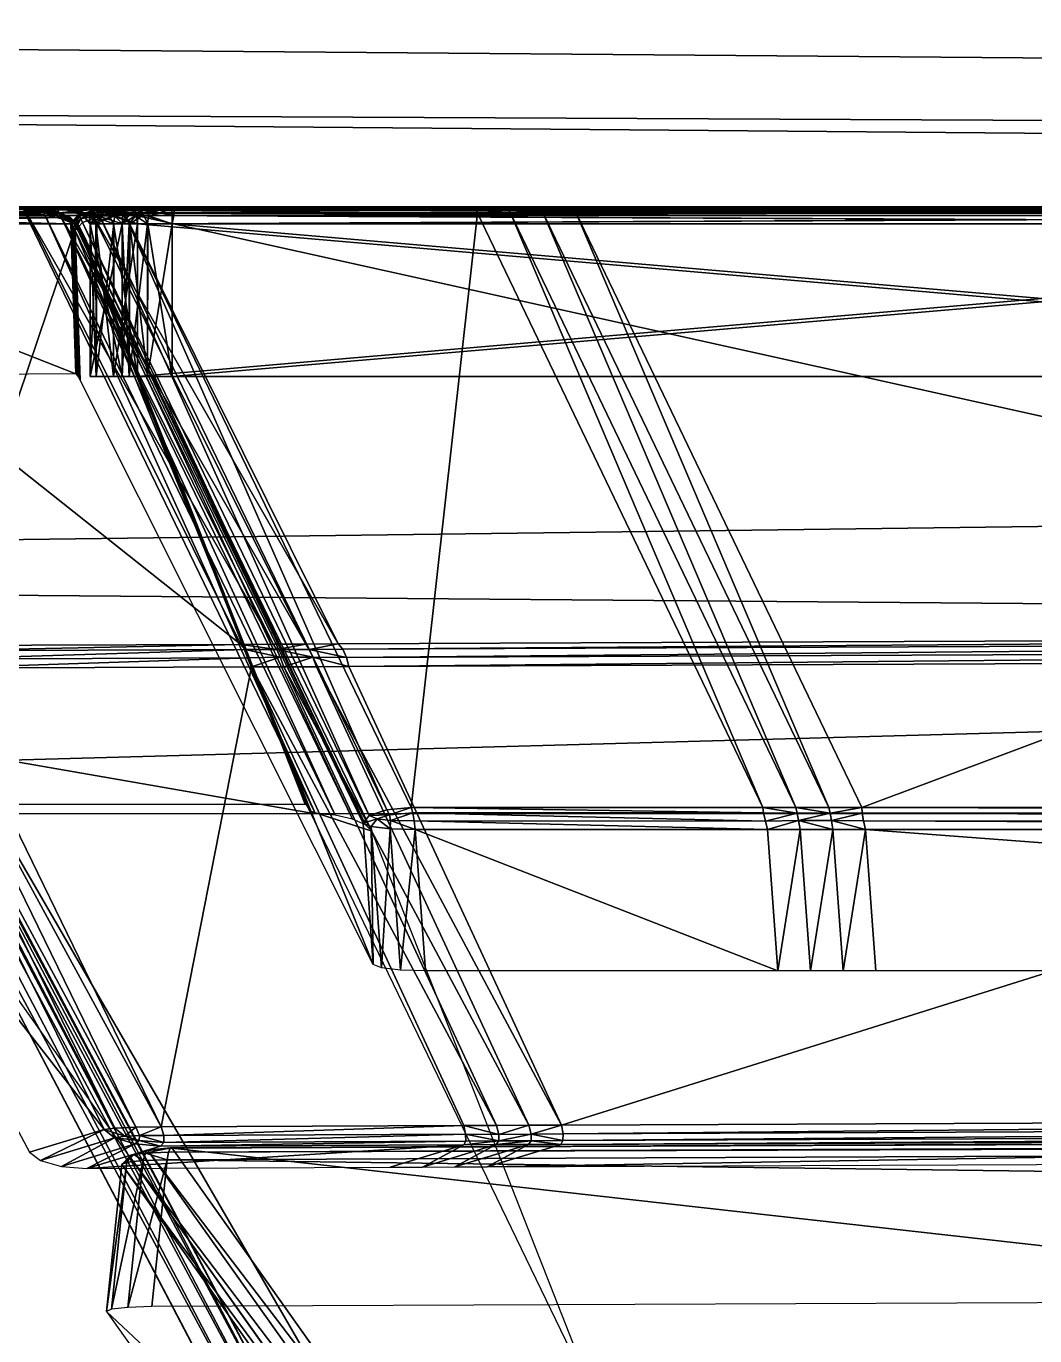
# Model space of a CAD drawing. Extents: x -683 to 86, y -225 to -3.
# Drawn here: x -293.05 to -280.97, y -26.24 to -10.56 of the extents above; entities that cross this region are included whole.
import ezdxf

# ---------------------------------------------------------------- set-up
doc = ezdxf.new("R2010")
doc.units = 0
doc.header["$MEASUREMENT"] = 0
doc.layers.get('0').update_dxf_attribs({"linetype": 'CONTINUOUS'})

msp = doc.modelspace()

# ---------------------------------------------------------------- linework, layer by layer
at = {"color": 253, "true_color": 0x8f95b4}
for points in [[(-55.388, -12.787, 1.296), (-316.626, -19.987, 6.479), (-327.253, -10.555, 6.693)], [(-55.388, -12.787, 1.296), (-327.253, -10.555, 6.693), (-326.92, -11.459, 4.474)], [(-55.388, -12.787, 1.296), (-326.92, -11.459, 4.474), (-55.58, -13.686, -0.913)], [(-55.58, -13.686, -0.913), (-326.92, -11.459, 4.474), (-325.08, -17.108, -7.264)], [(-55.388, -12.787, 1.296), (-65.294, -19.987, 1.412), (-316.626, -19.987, 6.479)], [(-288.943, -20.005, 6.132), (-292.378, -12.905, 22.615), (-292.167, -12.831, 22.599)], [(-55.58, -13.686, -0.913), (-325.08, -17.108, -7.264), (-56.735, -19.311, -12.591)]]:
    msp.add_3dface(points, dxfattribs=at)
for points in [[(-289.954, -28.111, 128.619), (-499.681, -12.787, 98.542), (-499.765, -12.863, 98.607)], [(-289.832, -28.083, 128.532), (-499.565, -12.759, 98.455), (-499.681, -12.787, 98.542)], [(-289.832, -28.083, 128.532), (-499.681, -12.787, 98.542), (-289.954, -28.111, 128.619)], [(-499.565, -12.759, 98.455), (-289.832, -28.083, 128.532), (-287.687, -28.083, 126.964)], [(-499.565, -12.759, 98.455), (-287.687, -28.083, 126.964), (-497.42, -12.759, 96.887)], [(-298.164, -12.79, 89.599), (-290.15, -28.077, 128.695), (-289.91, -28.101, 128.705)], [(-298.164, -12.79, 89.599), (-289.91, -28.101, 128.705), (-297.93, -12.815, 89.61)], [(-293.112, -12.72, 22.991), (-297.961, -12.735, 89.226), (-292.881, -12.735, 22.994)], [(-292.881, -12.735, 22.994), (-297.961, -12.735, 89.226), (-297.753, -12.779, 89.225)], [(-297.93, -12.815, 89.61), (-289.91, -28.101, 128.705), (-289.692, -28.135, 128.669)], [(-297.93, -12.815, 89.61), (-289.692, -28.135, 128.669), (-297.719, -12.868, 89.618)], [(-292.881, -12.735, 22.994), (-297.753, -12.779, 89.225), (-292.673, -12.779, 22.997)], [(-292.673, -12.779, 22.997), (-297.753, -12.779, 89.225), (-297.599, -12.844, 89.224)], [(-292.673, -12.779, 22.997), (-297.599, -12.844, 89.224), (-292.519, -12.844, 22.999)], [(-292.519, -12.844, 22.999), (-297.599, -12.844, 89.224), (-297.523, -12.921, 89.222)], [(-292.519, -12.844, 22.999), (-297.523, -12.921, 89.222), (-292.444, -12.921, 23)], [(-292.516, -12.923, 23.017), (-297.026, -12.923, 81.689), (-296.938, -12.823, 81.679)], [(-296.996, -12.79, 89.546), (-293.047, -12.79, 89.367), (-293.054, -12.755, 89.253)], [(-292.432, -12.823, 23), (-296.938, -12.823, 81.679), (-296.725, -12.75, 81.669)], [(-292.516, -12.923, 23.017), (-296.938, -12.823, 81.679), (-292.432, -12.823, 23)], [(-296.854, -12.72, 87.118), (-292.906, -12.72, 86.944), (-292.896, -12.72, 86.815)], [(-296.854, -12.72, 87.118), (-292.896, -12.72, 86.815), (-296.844, -12.72, 86.99)], [(-296.844, -12.72, 86.99), (-292.896, -12.72, 86.815), (-292.885, -12.72, 86.687)], [(-296.844, -12.72, 86.99), (-292.885, -12.72, 86.687), (-296.834, -12.72, 86.861)], [(-296.834, -12.72, 86.861), (-292.885, -12.72, 86.687), (-292.875, -12.72, 86.558)], [(-296.834, -12.72, 86.861), (-292.875, -12.72, 86.558), (-296.824, -12.72, 86.733)], [(-292.432, -12.823, 23), (-296.725, -12.75, 81.669), (-292.222, -12.75, 22.983)], [(-296.465, -12.72, 82.047), (-292.494, -12.72, 81.879), (-292.484, -12.72, 81.751)], [(-296.465, -12.72, 82.047), (-292.484, -12.72, 81.751), (-296.455, -12.72, 81.919)], [(-296.455, -12.72, 81.919), (-292.484, -12.72, 81.751), (-292.473, -12.72, 81.622)], [(-296.455, -12.72, 81.919), (-292.473, -12.72, 81.622), (-296.445, -12.72, 81.79)], [(-296.445, -12.72, 81.79), (-292.473, -12.72, 81.622), (-292.463, -12.72, 81.494)], [(-296.445, -12.72, 81.79), (-292.463, -12.72, 81.494), (-296.435, -12.72, 81.662)], [(-292.222, -12.75, 22.983), (-296.435, -12.72, 81.662), (-291.933, -12.72, 22.968)], [(-293.112, -12.72, 22.991), (-292.881, -12.735, 22.994), (-292.864, -12.751, 22.897)], [(-293.112, -12.72, 22.991), (-292.864, -12.751, 22.897), (-293.101, -12.726, 22.905)], [(-293.101, -12.726, 22.905), (-292.864, -12.751, 22.897), (-292.852, -12.766, 22.802)], [(-293.101, -12.726, 22.905), (-292.852, -12.766, 22.802), (-293.088, -12.742, 22.804)], [(-293.075, -12.767, 22.705), (-293.088, -12.742, 22.804), (-292.852, -12.766, 22.802)], [(-293.075, -12.767, 22.705), (-292.852, -12.766, 22.802), (-292.838, -12.791, 22.708)], [(-293.063, -12.796, 22.623), (-293.075, -12.767, 22.705), (-292.838, -12.791, 22.708)], [(-293.073, -12.72, 88.996), (-293.064, -12.73, 89.115), (-292.678, -12.73, 89.102)], [(-293.073, -12.72, 88.996), (-292.678, -12.73, 89.102), (-292.679, -12.72, 88.978)], [(-292.679, -12.72, 88.978), (-292.906, -12.72, 86.944), (-293.073, -12.72, 88.996)], [(-293.064, -12.73, 89.115), (-293.054, -12.755, 89.253), (-292.67, -12.754, 89.23)], [(-293.064, -12.73, 89.115), (-292.67, -12.754, 89.23), (-292.678, -12.73, 89.102)], [(-293.063, -12.796, 22.623), (-292.838, -12.791, 22.708), (-292.829, -12.815, 22.614)], [(-289.584, -19.987, 5.933), (-293.063, -12.796, 22.623), (-292.829, -12.815, 22.614)], [(-293.047, -12.79, 89.367), (-292.67, -12.754, 89.23), (-293.054, -12.755, 89.253)], [(-293.047, -12.79, 89.367), (-292.658, -12.79, 89.35), (-292.67, -12.754, 89.23)], [(-293.047, -12.79, 89.367), (-290.481, -17.957, 102.587), (-290.092, -17.955, 102.566)], [(-293.047, -12.79, 89.367), (-290.092, -17.955, 102.566), (-292.658, -12.79, 89.35)], [(-292.906, -12.72, 86.944), (-292.512, -12.72, 86.926), (-292.505, -12.734, 86.799)], [(-292.906, -12.72, 86.944), (-292.505, -12.734, 86.799), (-292.896, -12.72, 86.815)], [(-292.679, -12.72, 88.978), (-292.512, -12.72, 86.926), (-292.906, -12.72, 86.944)], [(-292.885, -12.72, 86.687), (-292.896, -12.72, 86.815), (-292.505, -12.734, 86.799)], [(-292.875, -12.72, 86.558), (-292.885, -12.72, 86.687), (-292.534, -12.747, 86.673)], [(-292.885, -12.72, 86.687), (-292.505, -12.734, 86.799), (-292.534, -12.747, 86.673)], [(-292.881, -12.735, 22.994), (-292.673, -12.779, 22.997), (-292.663, -12.788, 22.899)], [(-292.881, -12.735, 22.994), (-292.663, -12.788, 22.899), (-292.864, -12.751, 22.897)], [(-292.875, -12.72, 86.558), (-292.534, -12.747, 86.673), (-292.585, -12.75, 86.551)], [(-292.585, -12.75, 86.551), (-292.494, -12.72, 81.879), (-292.875, -12.72, 86.558)], [(-292.864, -12.751, 22.897), (-292.663, -12.788, 22.899), (-292.651, -12.803, 22.802)], [(-292.864, -12.751, 22.897), (-292.651, -12.803, 22.802), (-292.852, -12.766, 22.802)], [(-292.838, -12.791, 22.708), (-292.852, -12.766, 22.802), (-292.651, -12.803, 22.802)], [(-292.829, -12.815, 22.614), (-292.838, -12.791, 22.708), (-292.635, -12.829, 22.706)], [(-292.838, -12.791, 22.708), (-292.651, -12.803, 22.802), (-292.635, -12.829, 22.706)], [(-292.829, -12.815, 22.614), (-292.635, -12.829, 22.706), (-292.618, -12.861, 22.611)], [(-289.584, -19.987, 5.933), (-292.829, -12.815, 22.614), (-289.352, -20.003, 5.93)], [(-289.352, -20.003, 5.93), (-292.829, -12.815, 22.614), (-292.618, -12.861, 22.611)], [(-292.285, -12.72, 88.96), (-292.679, -12.72, 88.978), (-292.678, -12.73, 89.102)], [(-292.285, -12.72, 88.96), (-292.512, -12.72, 86.926), (-292.679, -12.72, 88.978)], [(-292.285, -12.72, 88.96), (-292.678, -12.73, 89.102), (-292.285, -12.73, 89.085)], [(-292.279, -12.754, 89.212), (-292.285, -12.73, 89.085), (-292.678, -12.73, 89.102)], [(-292.279, -12.754, 89.212), (-292.678, -12.73, 89.102), (-292.67, -12.754, 89.23)], [(-292.519, -12.844, 22.999), (-292.663, -12.788, 22.899), (-292.673, -12.779, 22.997)], [(-292.658, -12.79, 89.35), (-292.279, -12.754, 89.212), (-292.67, -12.754, 89.23)], [(-292.519, -12.844, 22.999), (-292.531, -12.852, 22.904), (-292.663, -12.788, 22.899)], [(-292.531, -12.852, 22.904), (-292.651, -12.803, 22.802), (-292.663, -12.788, 22.899)], [(-292.658, -12.79, 89.35), (-292.268, -12.79, 89.332), (-292.279, -12.754, 89.212)], [(-292.658, -12.79, 89.35), (-290.092, -17.955, 102.566), (-289.703, -17.953, 102.544)], [(-292.658, -12.79, 89.35), (-289.703, -17.953, 102.544), (-292.268, -12.79, 89.332)], [(-292.531, -12.852, 22.904), (-292.519, -12.868, 22.809), (-292.651, -12.803, 22.802)], [(-292.503, -12.895, 22.713), (-292.635, -12.829, 22.706), (-292.651, -12.803, 22.802)], [(-292.503, -12.895, 22.713), (-292.651, -12.803, 22.802), (-292.519, -12.868, 22.809)], [(-292.464, -12.929, 22.616), (-292.618, -12.861, 22.611), (-292.635, -12.829, 22.706)], [(-292.464, -12.929, 22.616), (-292.635, -12.829, 22.706), (-292.503, -12.895, 22.713)], [(-292.585, -12.75, 86.551), (-292.205, -12.75, 81.872), (-292.494, -12.72, 81.879)], [(-292.372, -12.823, 86.543), (-292.585, -12.75, 86.551), (-292.534, -12.747, 86.673)], [(-292.372, -12.823, 86.543), (-292.205, -12.75, 81.872), (-292.585, -12.75, 86.551)], [(-292.294, -12.816, 86.65), (-292.534, -12.747, 86.673), (-292.505, -12.734, 86.799)], [(-292.372, -12.823, 86.543), (-292.534, -12.747, 86.673), (-292.294, -12.816, 86.65)], [(-292.444, -12.921, 23), (-292.531, -12.852, 22.904), (-292.519, -12.844, 22.999)], [(-292.444, -12.921, 23), (-292.435, -12.928, 22.918), (-292.531, -12.852, 22.904)], [(-292.435, -12.928, 22.918), (-292.519, -12.868, 22.809), (-292.531, -12.852, 22.904)], [(-292.516, -12.923, 23.017), (-292.432, -12.823, 23), (-292.414, -12.832, 22.872)], [(-292.516, -12.923, 23.017), (-292.414, -12.832, 22.872), (-292.504, -12.934, 22.897)], [(-292.512, -12.72, 86.926), (-292.118, -12.72, 86.909), (-292.114, -12.747, 86.795)], [(-292.512, -12.72, 86.926), (-292.114, -12.747, 86.795), (-292.505, -12.734, 86.799)], [(-292.285, -12.72, 88.96), (-292.118, -12.72, 86.909), (-292.512, -12.72, 86.926)], [(-292.294, -12.816, 86.65), (-292.505, -12.734, 86.799), (-292.114, -12.747, 86.795)], [(-292.485, -12.963, 22.76), (-292.504, -12.934, 22.897), (-292.414, -12.832, 22.872)], [(-292.494, -12.72, 81.879), (-292.205, -12.75, 81.872), (-292.132, -12.747, 81.738)], [(-292.494, -12.72, 81.879), (-292.132, -12.747, 81.738), (-292.484, -12.72, 81.751)], [(-292.485, -12.963, 22.76), (-292.414, -12.832, 22.872), (-292.395, -12.859, 22.742)], [(-292.473, -12.72, 81.622), (-292.484, -12.72, 81.751), (-292.132, -12.747, 81.738)], [(-292.463, -12.72, 81.494), (-292.473, -12.72, 81.622), (-292.081, -12.734, 81.605)], [(-292.473, -12.72, 81.622), (-292.132, -12.747, 81.738), (-292.081, -12.734, 81.605)], [(-292.463, -12.72, 81.494), (-292.081, -12.734, 81.605), (-292.069, -12.72, 81.477)], [(-292.069, -12.72, 81.477), (-287.697, -12.72, 22.882), (-292.463, -12.72, 81.494)], [(-292.432, -12.823, 23), (-292.222, -12.75, 22.983), (-292.218, -12.764, 22.856)], [(-292.432, -12.823, 23), (-292.218, -12.764, 22.856), (-292.414, -12.832, 22.872)], [(-292.218, -12.764, 22.856), (-292.395, -12.859, 22.742), (-292.414, -12.832, 22.872)], [(-292.218, -12.764, 22.856), (-292.199, -12.791, 22.726), (-292.395, -12.859, 22.742)], [(-292.167, -12.831, 22.599), (-292.395, -12.859, 22.742), (-292.199, -12.791, 22.726)], [(-292.167, -12.831, 22.599), (-292.378, -12.905, 22.615), (-292.395, -12.859, 22.742)], [(-292.372, -12.823, 86.543), (-291.992, -12.823, 81.862), (-292.205, -12.75, 81.872)], [(-292.284, -12.923, 86.534), (-292.372, -12.823, 86.543), (-292.294, -12.816, 86.65)], [(-292.284, -12.923, 86.534), (-291.992, -12.823, 81.862), (-292.372, -12.823, 86.543)], [(-292.114, -12.747, 86.795), (-292.07, -12.816, 86.715), (-292.294, -12.816, 86.65)], [(-292.001, -12.923, 86.683), (-292.205, -12.923, 86.624), (-292.294, -12.816, 86.65)], [(-292.001, -12.923, 86.683), (-292.294, -12.816, 86.65), (-292.07, -12.816, 86.715)], [(-292.284, -12.923, 86.534), (-292.294, -12.816, 86.65), (-292.205, -12.923, 86.624)], [(-291.891, -12.72, 88.942), (-292.285, -12.72, 88.96), (-292.285, -12.73, 89.085)], [(-291.891, -12.72, 88.942), (-292.285, -12.73, 89.085), (-291.887, -12.729, 89.061)], [(-291.891, -12.72, 88.942), (-292.118, -12.72, 86.909), (-292.285, -12.72, 88.96)], [(-291.882, -12.756, 89.198), (-291.887, -12.729, 89.061), (-292.285, -12.73, 89.085)], [(-291.882, -12.756, 89.198), (-292.285, -12.73, 89.085), (-292.279, -12.754, 89.212)], [(-292.284, -12.923, 86.534), (-292.137, -12.826, 86.618), (-292.204, -12.822, 86.53)], [(-292.204, -12.822, 86.53), (-291.903, -12.923, 81.852), (-292.284, -12.923, 86.534)], [(-292.284, -12.923, 86.534), (-291.903, -12.923, 81.852), (-291.992, -12.823, 81.862)], [(-292.284, -12.923, 86.534), (-292.215, -12.923, 86.627), (-292.137, -12.826, 86.618)], [(-291.879, -12.79, 89.314), (-291.882, -12.756, 89.198), (-292.279, -12.754, 89.212)], [(-291.879, -12.79, 89.314), (-292.279, -12.754, 89.212), (-292.268, -12.79, 89.332)], [(-292.268, -12.79, 89.332), (-289.703, -17.953, 102.544), (-289.314, -17.952, 102.522)], [(-292.268, -12.79, 89.332), (-289.314, -17.952, 102.522), (-291.879, -12.79, 89.314)], [(-291.933, -12.72, 22.968), (-292.218, -12.764, 22.856), (-292.222, -12.75, 22.983)], [(-291.933, -12.72, 22.968), (-291.917, -12.731, 22.848), (-292.218, -12.764, 22.856)], [(-291.917, -12.731, 22.848), (-292.199, -12.791, 22.726), (-292.218, -12.764, 22.856)], [(-292.215, -12.923, 86.627), (-292.007, -12.923, 86.687), (-291.99, -12.826, 86.661)], [(-292.215, -12.923, 86.627), (-291.99, -12.826, 86.661), (-292.137, -12.826, 86.618)], [(-292.205, -12.75, 81.872), (-291.895, -12.816, 81.741), (-292.132, -12.747, 81.738)], [(-292.205, -12.75, 81.872), (-291.992, -12.823, 81.862), (-291.895, -12.816, 81.741)], [(-291.987, -12.747, 86.519), (-292.204, -12.822, 86.53), (-292.137, -12.826, 86.618)], [(-291.987, -12.747, 86.519), (-291.823, -12.822, 81.85), (-292.204, -12.822, 86.53)], [(-292.204, -12.822, 86.53), (-291.823, -12.822, 81.85), (-291.903, -12.923, 81.852)], [(-291.917, -12.731, 22.848), (-291.897, -12.759, 22.714), (-292.199, -12.791, 22.726)], [(-291.879, -12.796, 22.599), (-292.199, -12.791, 22.726), (-291.897, -12.759, 22.714)], [(-291.879, -12.796, 22.599), (-292.167, -12.831, 22.599), (-292.199, -12.791, 22.726)], [(-288.731, -19.936, 6.102), (-292.167, -12.831, 22.599), (-291.879, -12.796, 22.599)], [(-288.943, -20.005, 6.132), (-292.167, -12.831, 22.599), (-288.731, -19.936, 6.102)], [(-291.987, -12.747, 86.519), (-292.137, -12.826, 86.618), (-291.984, -12.773, 86.611)], [(-291.99, -12.826, 86.661), (-291.984, -12.773, 86.611), (-292.137, -12.826, 86.618)], [(-291.679, -12.747, 81.575), (-292.081, -12.734, 81.605), (-292.132, -12.747, 81.738)], [(-291.679, -12.747, 81.575), (-292.132, -12.747, 81.738), (-291.895, -12.816, 81.741)], [(-291.725, -12.72, 86.892), (-292.114, -12.747, 86.795), (-292.118, -12.72, 86.909)], [(-291.891, -12.72, 88.942), (-291.725, -12.72, 86.892), (-292.118, -12.72, 86.909)], [(-291.725, -12.72, 86.892), (-291.736, -12.75, 86.798), (-292.114, -12.747, 86.795)], [(-291.736, -12.75, 86.798), (-292.07, -12.816, 86.715), (-292.114, -12.747, 86.795)], [(-291.675, -12.72, 81.461), (-292.069, -12.72, 81.477), (-292.081, -12.734, 81.605)], [(-291.675, -12.72, 81.461), (-292.081, -12.734, 81.605), (-291.679, -12.747, 81.575)], [(-291.736, -12.75, 86.798), (-291.733, -12.823, 86.728), (-292.07, -12.816, 86.715)], [(-291.717, -12.923, 86.699), (-292.001, -12.923, 86.683), (-292.07, -12.816, 86.715)], [(-291.717, -12.923, 86.699), (-292.07, -12.816, 86.715), (-291.733, -12.823, 86.728)], [(-291.675, -12.72, 81.461), (-287.304, -12.72, 22.874), (-292.069, -12.72, 81.477)], [(-292.069, -12.72, 81.477), (-287.304, -12.72, 22.874), (-287.697, -12.72, 22.882)], [(-291.717, -12.923, 86.699), (-291.99, -12.826, 86.661), (-292.007, -12.923, 86.687)], [(-291.903, -12.923, 81.852), (-291.895, -12.816, 81.741), (-291.992, -12.823, 81.862)], [(-291.712, -12.822, 86.673), (-291.984, -12.773, 86.611), (-291.99, -12.826, 86.661)], [(-291.717, -12.923, 86.699), (-291.712, -12.822, 86.673), (-291.99, -12.826, 86.661)], [(-291.693, -12.72, 86.506), (-291.987, -12.747, 86.519), (-291.984, -12.773, 86.611)], [(-291.693, -12.72, 86.506), (-291.607, -12.747, 81.841), (-291.987, -12.747, 86.519)], [(-291.987, -12.747, 86.519), (-291.607, -12.747, 81.841), (-291.823, -12.822, 81.85)], [(-291.693, -12.72, 86.506), (-291.984, -12.773, 86.611), (-291.703, -12.747, 86.602)], [(-291.712, -12.822, 86.673), (-291.703, -12.747, 86.602), (-291.984, -12.773, 86.611)], [(-287.681, -12.73, 22.764), (-291.917, -12.731, 22.848), (-291.933, -12.72, 22.968)], [(-287.681, -12.73, 22.764), (-291.933, -12.72, 22.968), (-287.697, -12.72, 22.882)], [(-287.663, -12.759, 22.628), (-291.917, -12.731, 22.848), (-287.681, -12.73, 22.764)], [(-287.663, -12.759, 22.628), (-291.897, -12.759, 22.714), (-291.917, -12.731, 22.848)], [(-291.903, -12.923, 81.852), (-291.81, -12.923, 81.755), (-291.895, -12.816, 81.741)], [(-291.903, -12.923, 81.852), (-291.823, -12.822, 81.85), (-291.741, -12.826, 81.755)], [(-291.903, -12.923, 81.852), (-291.741, -12.826, 81.755), (-291.819, -12.923, 81.753)], [(-287.646, -12.796, 22.514), (-291.879, -12.796, 22.599), (-291.897, -12.759, 22.714)], [(-287.646, -12.796, 22.514), (-291.897, -12.759, 22.714), (-287.663, -12.759, 22.628)], [(-291.895, -12.816, 81.741), (-291.645, -12.816, 81.651), (-291.679, -12.747, 81.575)], [(-291.81, -12.923, 81.755), (-291.645, -12.816, 81.651), (-291.895, -12.816, 81.741)], [(-291.887, -12.729, 89.061), (-270.744, -12.73, 88.107), (-270.749, -12.72, 87.987)], [(-291.882, -12.756, 89.198), (-270.744, -12.73, 88.107), (-291.887, -12.729, 89.061)], [(-291.882, -12.756, 89.198), (-270.74, -12.755, 88.244), (-270.744, -12.73, 88.107)], [(-291.879, -12.79, 89.314), (-270.74, -12.755, 88.244), (-291.882, -12.756, 89.198)], [(-291.879, -12.79, 89.314), (-270.738, -12.79, 88.359), (-270.74, -12.755, 88.244)], [(-288.731, -19.936, 6.102), (-291.879, -12.796, 22.599), (-288.438, -19.911, 6.087)], [(-291.823, -12.822, 81.85), (-291.607, -12.747, 81.841), (-291.589, -12.773, 81.749)], [(-291.823, -12.822, 81.85), (-291.589, -12.773, 81.749), (-291.741, -12.826, 81.755)], [(-291.599, -12.923, 81.674), (-291.819, -12.923, 81.753), (-291.741, -12.826, 81.755)], [(-291.81, -12.923, 81.755), (-291.593, -12.923, 81.677), (-291.645, -12.816, 81.651)], [(-291.587, -12.826, 81.699), (-291.741, -12.826, 81.755), (-291.589, -12.773, 81.749)], [(-291.599, -12.923, 81.674), (-291.741, -12.826, 81.755), (-291.587, -12.826, 81.699)], [(-291.725, -12.72, 86.892), (-270.547, -12.75, 85.861), (-291.736, -12.75, 86.798)], [(-291.736, -12.75, 86.798), (-270.547, -12.75, 85.861), (-270.537, -12.823, 85.791)], [(-291.736, -12.75, 86.798), (-270.537, -12.823, 85.791), (-291.733, -12.823, 86.728)], [(-291.733, -12.823, 86.728), (-270.537, -12.823, 85.791), (-270.514, -12.923, 85.761)], [(-291.733, -12.823, 86.728), (-270.514, -12.923, 85.761), (-291.717, -12.923, 86.699)], [(-291.725, -12.72, 86.892), (-270.542, -12.72, 85.955), (-270.547, -12.75, 85.861)], [(-291.717, -12.923, 86.699), (-270.514, -12.923, 85.761), (-270.514, -12.822, 85.735)], [(-291.717, -12.923, 86.699), (-270.514, -12.822, 85.735), (-291.712, -12.822, 86.673)], [(-291.712, -12.822, 86.673), (-270.514, -12.822, 85.735), (-270.51, -12.747, 85.665)], [(-291.712, -12.822, 86.673), (-270.51, -12.747, 85.665), (-291.703, -12.747, 86.602)], [(-291.703, -12.747, 86.602), (-270.51, -12.747, 85.665), (-270.503, -12.72, 85.569)], [(-291.703, -12.747, 86.602), (-270.503, -12.72, 85.569), (-291.693, -12.72, 86.506)], [(-291.693, -12.72, 86.506), (-291.313, -12.72, 81.83), (-291.607, -12.747, 81.841)], [(-291.282, -12.72, 81.444), (-291.675, -12.72, 81.461), (-291.679, -12.747, 81.575)], [(-291.282, -12.72, 81.444), (-291.679, -12.747, 81.575), (-291.276, -12.75, 81.538)], [(-291.284, -12.823, 81.608), (-291.276, -12.75, 81.538), (-291.679, -12.747, 81.575)], [(-291.284, -12.823, 81.608), (-291.679, -12.747, 81.575), (-291.645, -12.816, 81.651)], [(-291.282, -12.72, 81.444), (-286.911, -12.72, 22.866), (-291.675, -12.72, 81.461)], [(-291.675, -12.72, 81.461), (-286.911, -12.72, 22.866), (-287.304, -12.72, 22.874)], [(-291.304, -12.923, 81.637), (-291.284, -12.823, 81.608), (-291.645, -12.816, 81.651)], [(-291.304, -12.923, 81.637), (-291.645, -12.816, 81.651), (-291.593, -12.923, 81.677)], [(-291.313, -12.72, 81.83), (-291.589, -12.773, 81.749), (-291.607, -12.747, 81.841)], [(-291.304, -12.923, 81.637), (-291.599, -12.923, 81.674), (-291.587, -12.826, 81.699)], [(-291.313, -12.72, 81.83), (-291.307, -12.747, 81.734), (-291.589, -12.773, 81.749)], [(-291.307, -12.747, 81.734), (-291.587, -12.826, 81.699), (-291.589, -12.773, 81.749)], [(-291.307, -12.747, 81.734), (-291.304, -12.822, 81.663), (-291.587, -12.826, 81.699)], [(-291.304, -12.923, 81.637), (-291.587, -12.826, 81.699), (-291.304, -12.822, 81.663)], [(-291.313, -12.72, 81.83), (-270.032, -12.72, 80.931), (-270.019, -12.747, 80.835)], [(-291.313, -12.72, 81.83), (-270.019, -12.747, 80.835), (-291.307, -12.747, 81.734)], [(-291.307, -12.747, 81.734), (-270.019, -12.747, 80.835), (-270.009, -12.822, 80.764)], [(-291.307, -12.747, 81.734), (-270.009, -12.822, 80.764), (-291.304, -12.822, 81.663)], [(-291.304, -12.822, 81.663), (-270.009, -12.822, 80.764), (-270.004, -12.923, 80.738)], [(-291.304, -12.822, 81.663), (-270.004, -12.923, 80.738), (-291.304, -12.923, 81.637)], [(-291.304, -12.923, 81.637), (-270.004, -12.923, 80.738), (-269.987, -12.823, 80.709)], [(-291.304, -12.923, 81.637), (-269.987, -12.823, 80.709), (-291.284, -12.823, 81.608)], [(-291.284, -12.823, 81.608), (-269.987, -12.823, 80.709), (-269.983, -12.75, 80.639)], [(-291.284, -12.823, 81.608), (-269.983, -12.75, 80.639), (-291.276, -12.75, 81.538)], [(-291.276, -12.75, 81.538), (-269.992, -12.72, 80.545), (-291.282, -12.72, 81.444)], [(-291.282, -12.72, 81.444), (-286.517, -12.72, 22.859), (-286.911, -12.72, 22.866)], [(-291.276, -12.75, 81.538), (-269.983, -12.75, 80.639), (-269.992, -12.72, 80.545)], [(-287.697, -12.72, 22.882), (-287.304, -12.72, 22.874), (-287.289, -12.731, 22.751)], [(-287.697, -12.72, 22.882), (-287.289, -12.731, 22.751), (-287.681, -12.73, 22.764)], [(-287.663, -12.759, 22.628), (-287.681, -12.73, 22.764), (-287.289, -12.731, 22.751)], [(-287.663, -12.759, 22.628), (-287.289, -12.731, 22.751), (-287.272, -12.757, 22.624)], [(-287.646, -12.796, 22.514), (-287.663, -12.759, 22.628), (-287.272, -12.757, 22.624)], [(-287.646, -12.796, 22.514), (-287.272, -12.757, 22.624), (-287.252, -12.796, 22.506)], [(-287.252, -12.796, 22.506), (-284.227, -19.911, 6.002), (-287.646, -12.796, 22.514)], [(-287.304, -12.72, 22.874), (-286.911, -12.72, 22.866), (-286.895, -12.731, 22.743)], [(-287.304, -12.72, 22.874), (-286.895, -12.731, 22.743), (-287.289, -12.731, 22.751)], [(-287.289, -12.731, 22.751), (-286.895, -12.731, 22.743), (-286.878, -12.757, 22.616)], [(-287.289, -12.731, 22.751), (-286.878, -12.757, 22.616), (-287.272, -12.757, 22.624)], [(-286.858, -12.796, 22.498), (-287.252, -12.796, 22.506), (-287.272, -12.757, 22.624)], [(-286.858, -12.796, 22.498), (-287.272, -12.757, 22.624), (-286.878, -12.757, 22.616)], [(-286.858, -12.796, 22.498), (-283.832, -19.911, 5.994), (-287.252, -12.796, 22.506)], [(-287.252, -12.796, 22.506), (-283.832, -19.911, 5.994), (-284.227, -19.911, 6.002)], [(-286.517, -12.72, 22.859), (-286.895, -12.731, 22.743), (-286.911, -12.72, 22.866)], [(-286.517, -12.72, 22.859), (-286.501, -12.731, 22.739), (-286.895, -12.731, 22.743)], [(-286.501, -12.731, 22.739), (-286.878, -12.757, 22.616), (-286.895, -12.731, 22.743)], [(-286.501, -12.731, 22.739), (-286.481, -12.758, 22.603), (-286.878, -12.757, 22.616)], [(-286.463, -12.796, 22.49), (-286.858, -12.796, 22.498), (-286.878, -12.757, 22.616)], [(-286.463, -12.796, 22.49), (-286.878, -12.757, 22.616), (-286.481, -12.758, 22.603)], [(-286.463, -12.796, 22.49), (-283.438, -19.911, 5.986), (-286.858, -12.796, 22.498)], [(-286.858, -12.796, 22.498), (-283.438, -19.911, 5.986), (-283.832, -19.911, 5.994)], [(-264.066, -12.73, 22.288), (-286.501, -12.731, 22.739), (-286.517, -12.72, 22.859)], [(-264.066, -12.73, 22.288), (-286.517, -12.72, 22.859), (-264.083, -12.72, 22.406)], [(-264.046, -12.759, 22.152), (-286.501, -12.731, 22.739), (-264.066, -12.73, 22.288)], [(-264.046, -12.759, 22.152), (-286.481, -12.758, 22.603), (-286.501, -12.731, 22.739)], [(-264.029, -12.796, 22.038), (-286.463, -12.796, 22.49), (-286.481, -12.758, 22.603)], [(-264.029, -12.796, 22.038), (-286.481, -12.758, 22.603), (-264.046, -12.759, 22.152)], [(-286.463, -12.796, 22.49), (-283.043, -19.911, 5.978), (-283.438, -19.911, 5.986)], [(-290.045, -28.186, 128.682), (-499.765, -12.863, 98.607), (-499.793, -12.966, 98.63)], [(-290.045, -28.186, 128.682), (-499.793, -12.966, 98.63), (-290.08, -28.289, 128.705)], [(-289.954, -28.111, 128.619), (-499.765, -12.863, 98.607), (-290.045, -28.186, 128.682)], [(-297.719, -12.868, 89.618), (-289.692, -28.135, 128.669), (-289.528, -28.175, 128.591)], [(-297.719, -12.868, 89.618), (-289.528, -28.175, 128.591), (-297.564, -12.94, 89.619)], [(-297.564, -12.94, 89.619), (-289.528, -28.175, 128.591), (-289.444, -28.214, 128.483)], [(-297.564, -12.94, 89.619), (-289.444, -28.214, 128.483), (-297.488, -13.021, 89.615)], [(-292.444, -12.921, 23), (-297.523, -12.921, 89.222), (-294.791, -19.869, 89.925)], [(-297.026, -12.923, 81.689), (-292.516, -12.923, 23.017), (-292.458, -14.716, 23.323)], [(-297.026, -12.923, 81.689), (-292.458, -14.716, 23.323), (-297.026, -14.749, 81.689)], [(-292.444, -12.921, 23), (-294.791, -19.869, 89.925), (-289.711, -19.869, 23.703)], [(-289.352, -20.003, 5.93), (-292.618, -12.861, 22.611), (-289.142, -20.048, 5.931)], [(-289.142, -20.048, 5.931), (-292.618, -12.861, 22.611), (-292.464, -12.929, 22.616)], [(-292.435, -12.928, 22.918), (-292.422, -12.946, 22.819), (-292.519, -12.868, 22.809)], [(-292.405, -12.974, 22.716), (-292.503, -12.895, 22.713), (-292.519, -12.868, 22.809)], [(-292.405, -12.974, 22.716), (-292.519, -12.868, 22.809), (-292.422, -12.946, 22.819)], [(-292.504, -12.934, 22.897), (-292.458, -14.716, 23.323), (-292.516, -12.923, 23.017)], [(-292.485, -12.963, 22.76), (-292.445, -14.727, 23.202), (-292.504, -12.934, 22.897)], [(-292.504, -12.934, 22.897), (-292.445, -14.727, 23.202), (-292.458, -14.716, 23.323)], [(-292.388, -13.007, 22.626), (-292.464, -12.929, 22.616), (-292.503, -12.895, 22.713)], [(-292.388, -13.007, 22.626), (-292.503, -12.895, 22.713), (-292.405, -12.974, 22.716)], [(-292.464, -13.001, 22.643), (-292.485, -12.963, 22.76), (-292.395, -12.859, 22.742)], [(-292.464, -13.001, 22.643), (-292.425, -14.755, 23.065), (-292.485, -12.963, 22.76)], [(-292.485, -12.963, 22.76), (-292.425, -14.755, 23.065), (-292.445, -14.727, 23.202)], [(-292.464, -13.001, 22.643), (-292.395, -12.859, 22.742), (-292.378, -12.905, 22.615)], [(-289.016, -20.099, 6.169), (-292.464, -13.001, 22.643), (-292.378, -12.905, 22.615)], [(-289.142, -20.048, 5.931), (-292.464, -12.929, 22.616), (-288.987, -20.116, 5.935)], [(-288.987, -20.116, 5.935), (-292.464, -12.929, 22.616), (-292.388, -13.007, 22.626)], [(-292.464, -13.001, 22.643), (-289.016, -20.099, 6.169), (-288.893, -21.79, 6.814)], [(-292.464, -13.001, 22.643), (-288.893, -21.79, 6.814), (-292.403, -14.794, 22.949)], [(-292.464, -13.001, 22.643), (-292.403, -14.794, 22.949), (-292.425, -14.755, 23.065)], [(-289.703, -19.875, 23.616), (-292.435, -12.928, 22.918), (-292.444, -12.921, 23)], [(-289.703, -19.875, 23.616), (-292.444, -12.921, 23), (-289.711, -19.869, 23.703)], [(-289.69, -19.892, 23.514), (-292.422, -12.946, 22.819), (-292.435, -12.928, 22.918)], [(-289.69, -19.892, 23.514), (-292.435, -12.928, 22.918), (-289.703, -19.875, 23.616)], [(-289.674, -19.918, 23.413), (-292.405, -12.974, 22.716), (-292.422, -12.946, 22.819)], [(-289.674, -19.918, 23.413), (-292.422, -12.946, 22.819), (-289.69, -19.892, 23.514)], [(-289.658, -19.948, 23.328), (-292.388, -13.007, 22.626), (-292.405, -12.974, 22.716)], [(-289.658, -19.948, 23.328), (-292.405, -12.974, 22.716), (-289.674, -19.918, 23.413)], [(-288.911, -20.195, 5.943), (-292.388, -13.007, 22.626), (-289.658, -19.948, 23.328)], [(-288.987, -20.116, 5.935), (-292.388, -13.007, 22.626), (-288.911, -20.195, 5.943)], [(-289.016, -20.099, 6.169), (-292.378, -12.905, 22.615), (-288.943, -20.005, 6.132)], [(-291.903, -12.923, 81.852), (-292.284, -12.923, 86.534), (-292.284, -14.749, 86.534)], [(-291.903, -12.923, 81.852), (-292.284, -14.749, 86.534), (-291.903, -14.749, 81.852)], [(-292.205, -12.923, 86.624), (-292.214, -14.749, 86.626), (-292.284, -14.749, 86.534)], [(-292.205, -12.923, 86.624), (-292.284, -14.749, 86.534), (-292.284, -12.923, 86.534)], [(-292.284, -12.923, 86.534), (-291.903, -12.923, 81.852), (-291.903, -14.749, 81.852)], [(-292.284, -12.923, 86.534), (-291.903, -14.749, 81.852), (-292.284, -14.749, 86.534)], [(-292.284, -12.923, 86.534), (-292.284, -14.749, 86.534), (-292.214, -14.749, 86.626)], [(-292.284, -12.923, 86.534), (-292.214, -14.749, 86.626), (-292.215, -12.923, 86.627)], [(-292.215, -12.923, 86.627), (-292.214, -14.749, 86.626), (-292.006, -14.749, 86.686)], [(-292.215, -12.923, 86.627), (-292.006, -14.749, 86.686), (-292.007, -12.923, 86.687)], [(-292.001, -12.923, 86.683), (-292.006, -14.749, 86.686), (-292.214, -14.749, 86.626)], [(-292.001, -12.923, 86.683), (-292.214, -14.749, 86.626), (-292.205, -12.923, 86.624)], [(-292.007, -12.923, 86.687), (-292.006, -14.749, 86.686), (-291.717, -14.749, 86.699)], [(-292.007, -12.923, 86.687), (-291.717, -14.749, 86.699), (-291.717, -12.923, 86.699)], [(-291.717, -12.923, 86.699), (-291.717, -14.749, 86.699), (-292.006, -14.749, 86.686)], [(-291.717, -12.923, 86.699), (-292.006, -14.749, 86.686), (-292.001, -12.923, 86.683)], [(-291.903, -12.923, 81.852), (-291.903, -14.749, 81.852), (-291.818, -14.749, 81.754)], [(-291.903, -12.923, 81.852), (-291.818, -14.749, 81.754), (-291.81, -12.923, 81.755)], [(-291.819, -12.923, 81.753), (-291.818, -14.749, 81.754), (-291.903, -14.749, 81.852)], [(-291.819, -12.923, 81.753), (-291.903, -14.749, 81.852), (-291.903, -12.923, 81.852)], [(-291.599, -12.923, 81.674), (-291.818, -14.749, 81.754), (-291.819, -12.923, 81.753)], [(-291.81, -12.923, 81.755), (-291.818, -14.749, 81.754), (-291.598, -14.749, 81.675)], [(-291.599, -12.923, 81.674), (-291.598, -14.749, 81.675), (-291.818, -14.749, 81.754)], [(-291.81, -12.923, 81.755), (-291.598, -14.749, 81.675), (-291.593, -12.923, 81.677)], [(-291.717, -12.923, 86.699), (-270.514, -12.923, 85.761), (-270.514, -14.749, 85.761)], [(-291.717, -12.923, 86.699), (-270.514, -14.749, 85.761), (-291.717, -14.749, 86.699)], [(-270.514, -12.923, 85.761), (-291.717, -12.923, 86.699), (-291.717, -14.749, 86.699)], [(-270.514, -12.923, 85.761), (-291.717, -14.749, 86.699), (-270.514, -14.749, 85.761)], [(-291.304, -12.923, 81.637), (-291.598, -14.749, 81.675), (-291.599, -12.923, 81.674)], [(-291.593, -12.923, 81.677), (-291.598, -14.749, 81.675), (-291.304, -14.749, 81.637)], [(-291.304, -12.923, 81.637), (-291.304, -14.749, 81.637), (-291.598, -14.749, 81.675)], [(-291.593, -12.923, 81.677), (-291.304, -14.749, 81.637), (-291.304, -12.923, 81.637)], [(-270.004, -12.923, 80.738), (-291.304, -12.923, 81.637), (-291.304, -14.749, 81.637)], [(-270.004, -12.923, 80.738), (-291.304, -14.749, 81.637), (-270.004, -14.749, 80.738)], [(-291.304, -12.923, 81.637), (-270.004, -12.923, 80.738), (-270.004, -14.749, 80.738)], [(-291.304, -12.923, 81.637), (-270.004, -14.749, 80.738), (-291.304, -14.749, 81.637)], [(-297.488, -13.021, 89.615), (-289.444, -28.214, 128.483), (-287.753, -29.817, 123.32)], [(-297.488, -13.021, 89.615), (-287.753, -29.817, 123.32), (-294.763, -19.928, 90.314)], [(-56.735, -19.311, -12.591), (-325.08, -17.108, -7.264), (-325.08, -211.232, -7.264)], [(-268.98, -17.867, 101.385), (-289.314, -17.952, 102.522), (-289.26, -18.013, 102.613)], [(-268.98, -17.867, 101.385), (-289.26, -18.013, 102.613), (-268.935, -17.931, 101.475)], [(-290.481, -17.957, 102.587), (-294.246, -17.972, 102.798), (-294.189, -18.036, 102.888)], [(-290.481, -17.957, 102.587), (-294.189, -18.036, 102.888), (-290.428, -18.02, 102.677)], [(-290.428, -18.02, 102.677), (-294.189, -18.036, 102.888), (-294.14, -18.134, 102.961)], [(-290.428, -18.02, 102.677), (-294.14, -18.134, 102.961), (-290.38, -18.118, 102.754)], [(-290.481, -17.957, 102.587), (-290.05, -18.02, 102.661), (-290.092, -17.955, 102.566)], [(-290.481, -17.957, 102.587), (-290.428, -18.02, 102.677), (-290.05, -18.02, 102.661)], [(-290.428, -18.02, 102.677), (-290.38, -18.118, 102.754), (-290.007, -18.112, 102.73)], [(-290.428, -18.02, 102.677), (-290.007, -18.112, 102.73), (-290.05, -18.02, 102.661)], [(-289.703, -17.953, 102.544), (-290.092, -17.955, 102.566), (-290.05, -18.02, 102.661)], [(-289.703, -17.953, 102.544), (-290.05, -18.02, 102.661), (-289.661, -18.018, 102.639)], [(-290.05, -18.02, 102.661), (-289.618, -18.111, 102.708), (-289.661, -18.018, 102.639)], [(-290.05, -18.02, 102.661), (-290.007, -18.112, 102.73), (-289.618, -18.111, 102.708)], [(-289.314, -17.952, 102.522), (-289.703, -17.953, 102.544), (-289.661, -18.018, 102.639)], [(-289.314, -17.952, 102.522), (-289.661, -18.018, 102.639), (-289.26, -18.013, 102.613)], [(-289.214, -18.114, 102.686), (-289.26, -18.013, 102.613), (-289.661, -18.018, 102.639)], [(-289.214, -18.114, 102.686), (-289.661, -18.018, 102.639), (-289.618, -18.111, 102.708)], [(-268.935, -17.931, 101.475), (-289.26, -18.013, 102.613), (-289.214, -18.114, 102.686)], [(-268.935, -17.931, 101.475), (-289.214, -18.114, 102.686), (-268.898, -18.029, 101.552)], [(-268.898, -18.029, 101.552), (-289.214, -18.114, 102.686), (-289.185, -18.222, 102.725)], [(-268.898, -18.029, 101.552), (-289.185, -18.222, 102.725), (-268.881, -18.138, 101.589)], [(-290.38, -18.118, 102.754), (-294.14, -18.134, 102.961), (-294.109, -18.243, 103)], [(-290.38, -18.118, 102.754), (-294.109, -18.243, 103), (-290.354, -18.227, 102.79)], [(-290.354, -18.227, 102.79), (-290.007, -18.112, 102.73), (-290.38, -18.118, 102.754)], [(-290.354, -18.227, 102.79), (-289.964, -18.225, 102.769), (-290.007, -18.112, 102.73)], [(-289.964, -18.225, 102.769), (-289.618, -18.111, 102.708), (-290.007, -18.112, 102.73)], [(-289.964, -18.225, 102.769), (-289.575, -18.224, 102.747), (-289.618, -18.111, 102.708)], [(-289.185, -18.222, 102.725), (-289.214, -18.114, 102.686), (-289.618, -18.111, 102.708)], [(-289.185, -18.222, 102.725), (-289.618, -18.111, 102.708), (-289.575, -18.224, 102.747)], [(-291.739, -23.738, 103.625), (-294.391, -18.301, 102.995), (-294.628, -18.367, 102.947)], [(-291.435, -23.732, 103.633), (-294.109, -18.243, 103), (-294.391, -18.301, 102.995)], [(-291.435, -23.732, 103.633), (-294.391, -18.301, 102.995), (-291.739, -23.738, 103.625)], [(-287.418, -23.716, 103.409), (-289.964, -18.225, 102.769), (-290.354, -18.227, 102.79)], [(-287.418, -23.716, 103.409), (-290.354, -18.227, 102.79), (-287.808, -23.717, 103.43)], [(-287.029, -23.714, 103.387), (-289.575, -18.224, 102.747), (-289.964, -18.225, 102.769)], [(-287.029, -23.714, 103.387), (-289.964, -18.225, 102.769), (-287.418, -23.716, 103.409)], [(-286.639, -23.712, 103.365), (-289.185, -18.222, 102.725), (-289.575, -18.224, 102.747)], [(-286.639, -23.712, 103.365), (-289.575, -18.224, 102.747), (-287.029, -23.714, 103.387)], [(-292.117, -23.766, 103.48), (-294.764, -18.426, 102.868), (-295.392, -19.575, 101.572)], [(-291.99, -23.751, 103.569), (-294.628, -18.367, 102.947), (-294.764, -18.426, 102.868)], [(-291.99, -23.751, 103.569), (-294.764, -18.426, 102.868), (-292.117, -23.766, 103.48)], [(-291.739, -23.738, 103.625), (-294.628, -18.367, 102.947), (-291.99, -23.751, 103.569)], [(-56.735, -19.311, -12.591), (-325.08, -211.232, -7.264), (-56.735, -209.029, -12.591)], [(-292.117, -23.766, 103.48), (-295.392, -19.575, 101.572), (-293.01, -24.035, 101.821)], [(-288.438, -19.911, 6.087), (-288.7, -19.997, 6.027), (-288.731, -19.936, 6.102)], [(-288.438, -19.911, 6.087), (-288.419, -19.974, 6.008), (-288.7, -19.997, 6.027)], [(-284.218, -19.974, 5.923), (-288.419, -19.974, 6.008), (-288.438, -19.911, 6.087)], [(-284.218, -19.974, 5.923), (-288.438, -19.911, 6.087), (-284.227, -19.911, 6.002)], [(-284.227, -19.911, 6.002), (-283.832, -19.911, 5.994), (-283.816, -19.977, 5.913)], [(-284.227, -19.911, 6.002), (-283.816, -19.977, 5.913), (-284.218, -19.974, 5.923)], [(-283.832, -19.911, 5.994), (-283.438, -19.911, 5.986), (-283.423, -19.977, 5.905)], [(-283.832, -19.911, 5.994), (-283.423, -19.977, 5.905), (-283.816, -19.977, 5.913)], [(-283.043, -19.911, 5.978), (-283.423, -19.977, 5.905), (-283.438, -19.911, 5.986)], [(-283.043, -19.911, 5.978), (-283.037, -19.976, 5.902), (-283.423, -19.977, 5.905)], [(-260.695, -19.974, 5.449), (-283.037, -19.976, 5.902), (-283.043, -19.911, 5.978)], [(-260.695, -19.974, 5.449), (-283.043, -19.911, 5.978), (-260.703, -19.911, 5.528)], [(-288.911, -20.195, 5.943), (-289.658, -19.948, 23.328), (-286.181, -27.136, 6.645)], [(-289.016, -20.099, 6.169), (-288.943, -20.005, 6.132), (-288.849, -20.046, 6.048)], [(-289.016, -20.099, 6.169), (-288.849, -20.046, 6.048), (-288.92, -20.137, 6.08)], [(-288.943, -20.005, 6.132), (-288.731, -19.936, 6.102), (-288.7, -19.997, 6.027)], [(-288.943, -20.005, 6.132), (-288.7, -19.997, 6.027), (-288.849, -20.046, 6.048)], [(-288.69, -20.165, 6.011), (-288.92, -20.137, 6.08), (-288.849, -20.046, 6.048)], [(-288.688, -20.065, 5.999), (-288.849, -20.046, 6.048), (-288.7, -19.997, 6.027)], [(-288.69, -20.165, 6.011), (-288.849, -20.046, 6.048), (-288.688, -20.065, 5.999)], [(-288.419, -19.974, 6.008), (-288.688, -20.065, 5.999), (-288.7, -19.997, 6.027)], [(-288.392, -20.175, 5.981), (-288.69, -20.165, 6.011), (-288.688, -20.065, 5.999)], [(-288.419, -19.974, 6.008), (-288.402, -20.071, 5.969), (-288.688, -20.065, 5.999)], [(-288.392, -20.175, 5.981), (-288.688, -20.065, 5.999), (-288.402, -20.071, 5.969)], [(-284.197, -20.072, 5.888), (-288.402, -20.071, 5.969), (-288.419, -19.974, 6.008)], [(-284.197, -20.072, 5.888), (-288.419, -19.974, 6.008), (-284.218, -19.974, 5.923)], [(-284.197, -20.072, 5.888), (-284.218, -19.974, 5.923), (-283.816, -19.977, 5.913)], [(-284.197, -20.072, 5.888), (-283.816, -19.977, 5.913), (-283.799, -20.067, 5.877)], [(-284.172, -20.175, 5.896), (-284.197, -20.072, 5.888), (-283.799, -20.067, 5.877)], [(-284.172, -20.175, 5.896), (-283.799, -20.067, 5.877), (-283.78, -20.175, 5.888)], [(-283.799, -20.067, 5.877), (-283.816, -19.977, 5.913), (-283.423, -19.977, 5.905)], [(-283.799, -20.067, 5.877), (-283.423, -19.977, 5.905), (-283.406, -20.067, 5.869)], [(-283.389, -20.175, 5.881), (-283.78, -20.175, 5.888), (-283.799, -20.067, 5.877)], [(-283.389, -20.175, 5.881), (-283.799, -20.067, 5.877), (-283.406, -20.067, 5.869)], [(-283.037, -19.976, 5.902), (-283.406, -20.067, 5.869), (-283.423, -19.977, 5.905)], [(-283.037, -19.976, 5.902), (-283.021, -20.071, 5.861), (-283.406, -20.067, 5.869)], [(-282.997, -20.175, 5.873), (-283.389, -20.175, 5.881), (-283.406, -20.067, 5.869)], [(-282.997, -20.175, 5.873), (-283.406, -20.067, 5.869), (-283.021, -20.071, 5.861)], [(-260.675, -20.072, 5.414), (-283.037, -19.976, 5.902), (-260.695, -19.974, 5.449)], [(-260.675, -20.072, 5.414), (-283.021, -20.071, 5.861), (-283.037, -19.976, 5.902)], [(-288.92, -20.137, 6.08), (-288.893, -21.79, 6.814), (-289.016, -20.099, 6.169)], [(-288.69, -20.165, 6.011), (-288.795, -21.828, 6.725), (-288.92, -20.137, 6.08)], [(-288.92, -20.137, 6.08), (-288.795, -21.828, 6.725), (-288.893, -21.79, 6.814)], [(-288.69, -20.165, 6.011), (-288.566, -21.856, 6.656), (-288.795, -21.828, 6.725)], [(-288.392, -20.175, 5.981), (-288.566, -21.856, 6.656), (-288.69, -20.165, 6.011)], [(-288.392, -20.175, 5.981), (-288.268, -21.866, 6.626), (-288.566, -21.856, 6.656)], [(-284.172, -20.175, 5.896), (-288.392, -20.175, 5.981), (-288.402, -20.071, 5.969)], [(-284.172, -20.175, 5.896), (-288.402, -20.071, 5.969), (-284.197, -20.072, 5.888)], [(-288.392, -20.175, 5.981), (-284.172, -20.175, 5.896), (-284.048, -21.866, 6.541)], [(-288.392, -20.175, 5.981), (-284.048, -21.866, 6.541), (-288.268, -21.866, 6.626)], [(-283.78, -20.175, 5.888), (-284.048, -21.866, 6.541), (-284.172, -20.175, 5.896)], [(-283.78, -20.175, 5.888), (-283.656, -21.866, 6.533), (-284.048, -21.866, 6.541)], [(-283.389, -20.175, 5.881), (-283.656, -21.866, 6.533), (-283.78, -20.175, 5.888)], [(-283.389, -20.175, 5.881), (-283.265, -21.866, 6.526), (-283.656, -21.866, 6.533)], [(-282.997, -20.175, 5.873), (-283.265, -21.866, 6.526), (-283.389, -20.175, 5.881)], [(-282.997, -20.175, 5.873), (-282.873, -21.866, 6.518), (-283.265, -21.866, 6.526)], [(-260.65, -20.175, 5.422), (-282.997, -20.175, 5.873), (-283.021, -20.071, 5.861)], [(-260.65, -20.175, 5.422), (-283.021, -20.071, 5.861), (-260.675, -20.072, 5.414)], [(-282.997, -20.175, 5.873), (-260.65, -20.175, 5.422), (-260.526, -21.866, 6.067)], [(-282.997, -20.175, 5.873), (-260.526, -21.866, 6.067), (-282.873, -21.866, 6.518)], [(-189.161, -23.703, 97.89), (-291.347, -24.038, 103.656), (-189.16, -23.613, 97.941)], [(-189.16, -23.613, 97.941), (-291.347, -24.038, 103.656), (-291.324, -23.986, 103.742)], [(-189.16, -23.613, 97.941), (-291.324, -23.986, 103.742), (-189.168, -23.562, 98.029)], [(-189.168, -23.562, 98.029), (-291.324, -23.986, 103.742), (-291.301, -23.988, 103.84)], [(-189.168, -23.562, 98.029), (-291.301, -23.988, 103.84), (-189.184, -23.563, 98.129)], [(-266.891, -23.63, 102.261), (-286.639, -23.712, 103.365), (-286.62, -23.817, 103.353)], [(-266.891, -23.63, 102.261), (-286.62, -23.817, 103.353), (-266.878, -23.733, 102.245)], [(-292.117, -23.766, 103.48), (-293.01, -24.035, 101.821), (-292.879, -24.135, 101.822)], [(-292.117, -23.766, 103.48), (-292.879, -24.135, 101.822), (-291.992, -23.866, 103.488)], [(-292.117, -23.766, 103.48), (-291.871, -23.846, 103.572), (-291.99, -23.751, 103.569)], [(-292.117, -23.766, 103.48), (-291.992, -23.866, 103.488), (-291.871, -23.846, 103.572)], [(-291.739, -23.738, 103.625), (-291.99, -23.751, 103.569), (-291.871, -23.846, 103.572)], [(-291.739, -23.738, 103.625), (-291.871, -23.846, 103.572), (-291.695, -23.837, 103.611)], [(-291.435, -23.732, 103.633), (-291.739, -23.738, 103.625), (-291.695, -23.837, 103.611)], [(-291.435, -23.732, 103.633), (-291.695, -23.837, 103.611), (-291.401, -23.836, 103.62)], [(-287.808, -23.717, 103.43), (-291.435, -23.732, 103.633), (-291.401, -23.836, 103.62)], [(-287.788, -23.82, 103.415), (-291.401, -23.836, 103.62), (-291.403, -23.921, 103.56)], [(-287.788, -23.82, 103.415), (-291.403, -23.921, 103.56), (-287.787, -23.906, 103.358)], [(-287.808, -23.717, 103.43), (-291.401, -23.836, 103.62), (-287.788, -23.82, 103.415)], [(-291.363, -24.128, 103.605), (-189.161, -23.703, 97.89), (-189.345, -25.461, 97.429)], [(-189.161, -23.703, 97.89), (-291.363, -24.128, 103.605), (-291.347, -24.038, 103.656)], [(-287.808, -23.717, 103.43), (-287.389, -23.824, 103.394), (-287.418, -23.716, 103.409)], [(-287.808, -23.717, 103.43), (-287.788, -23.82, 103.415), (-287.389, -23.824, 103.394)], [(-287.788, -23.82, 103.415), (-287.787, -23.906, 103.358), (-287.391, -23.902, 103.339)], [(-287.788, -23.82, 103.415), (-287.391, -23.902, 103.339), (-287.389, -23.824, 103.394)], [(-287.029, -23.714, 103.387), (-287.418, -23.716, 103.409), (-287.389, -23.824, 103.394)], [(-287.391, -23.902, 103.339), (-287.003, -23.9, 103.318), (-287.001, -23.822, 103.372)], [(-287.391, -23.902, 103.339), (-287.001, -23.822, 103.372), (-287.389, -23.824, 103.394)], [(-287.029, -23.714, 103.387), (-287.389, -23.824, 103.394), (-287.001, -23.822, 103.372)], [(-286.639, -23.712, 103.365), (-287.029, -23.714, 103.387), (-287.001, -23.822, 103.372)], [(-286.625, -23.898, 103.291), (-287.001, -23.822, 103.372), (-287.003, -23.9, 103.318)], [(-286.639, -23.712, 103.365), (-287.001, -23.822, 103.372), (-286.62, -23.817, 103.353)], [(-286.625, -23.898, 103.291), (-286.62, -23.817, 103.353), (-287.001, -23.822, 103.372)], [(-266.885, -23.819, 102.189), (-286.625, -23.898, 103.291), (-286.649, -23.943, 103.203)], [(-266.885, -23.819, 102.189), (-286.649, -23.943, 103.203), (-266.914, -23.861, 102.099)], [(-266.878, -23.733, 102.245), (-286.62, -23.817, 103.353), (-286.625, -23.898, 103.291)], [(-266.878, -23.733, 102.245), (-286.625, -23.898, 103.291), (-266.885, -23.819, 102.189)], [(-291.992, -23.866, 103.488), (-292.879, -24.135, 101.822), (-292.628, -24.207, 101.814)], [(-291.992, -23.866, 103.488), (-292.628, -24.207, 101.814), (-291.744, -23.938, 103.484)], [(-291.744, -23.938, 103.484), (-292.628, -24.207, 101.814), (-292.323, -24.232, 101.799)], [(-291.744, -23.938, 103.484), (-292.323, -24.232, 101.799), (-291.441, -23.963, 103.471)], [(-287.809, -23.948, 103.268), (-291.441, -23.963, 103.471), (-292.323, -24.232, 101.799)], [(-287.809, -23.948, 103.268), (-292.323, -24.232, 101.799), (-288.691, -24.217, 101.596)], [(-291.992, -23.866, 103.488), (-291.696, -23.897, 103.569), (-291.871, -23.846, 103.572)], [(-291.992, -23.866, 103.488), (-291.744, -23.938, 103.484), (-291.696, -23.897, 103.569)], [(-291.696, -23.897, 103.569), (-291.695, -23.837, 103.611), (-291.871, -23.846, 103.572)], [(-291.441, -23.963, 103.471), (-291.696, -23.897, 103.569), (-291.744, -23.938, 103.484)], [(-291.403, -23.921, 103.56), (-291.695, -23.837, 103.611), (-291.696, -23.897, 103.569)], [(-291.441, -23.963, 103.471), (-291.403, -23.921, 103.56), (-291.696, -23.897, 103.569)], [(-291.403, -23.921, 103.56), (-291.401, -23.836, 103.62), (-291.695, -23.837, 103.611)], [(-291.324, -23.986, 103.742), (-291.347, -24.038, 103.656), (-291.62, -24.05, 103.694)], [(-291.324, -23.986, 103.742), (-291.62, -24.05, 103.694), (-291.604, -24.014, 103.754)], [(-291.301, -23.988, 103.84), (-291.324, -23.986, 103.742), (-291.604, -24.014, 103.754)], [(-291.301, -23.988, 103.84), (-291.604, -24.014, 103.754), (-291.594, -24.015, 103.849)], [(-287.189, -29.787, 123.197), (-291.301, -23.988, 103.84), (-291.594, -24.015, 103.849)], [(-287.787, -23.906, 103.358), (-291.403, -23.921, 103.56), (-291.441, -23.963, 103.471)], [(-287.787, -23.906, 103.358), (-291.441, -23.963, 103.471), (-287.809, -23.948, 103.268)], [(-287.809, -23.948, 103.268), (-288.691, -24.217, 101.596), (-288.305, -24.216, 101.575)], [(-287.809, -23.948, 103.268), (-288.305, -24.216, 101.575), (-287.422, -23.946, 103.246)], [(-287.422, -23.946, 103.246), (-288.305, -24.216, 101.575), (-287.918, -24.214, 101.553)], [(-287.422, -23.946, 103.246), (-287.918, -24.214, 101.553), (-287.035, -23.944, 103.225)], [(-287.035, -23.944, 103.225), (-287.918, -24.214, 101.553), (-287.531, -24.212, 101.531)], [(-287.809, -23.948, 103.268), (-287.422, -23.946, 103.246), (-287.391, -23.902, 103.339)], [(-287.809, -23.948, 103.268), (-287.391, -23.902, 103.339), (-287.787, -23.906, 103.358)], [(-266.914, -23.861, 102.099), (-286.649, -23.943, 103.203), (-287.531, -24.212, 101.531)], [(-266.914, -23.861, 102.099), (-287.531, -24.212, 101.531), (-267.797, -24.13, 100.428)], [(-287.035, -23.944, 103.225), (-287.531, -24.212, 101.531), (-286.649, -23.943, 103.203)], [(-287.422, -23.946, 103.246), (-287.035, -23.944, 103.225), (-287.003, -23.9, 103.318)], [(-287.422, -23.946, 103.246), (-287.003, -23.9, 103.318), (-287.391, -23.902, 103.339)], [(-286.649, -23.943, 103.203), (-287.003, -23.9, 103.318), (-287.035, -23.944, 103.225)], [(-286.649, -23.943, 103.203), (-286.625, -23.898, 103.291), (-287.003, -23.9, 103.318)], [(-291.648, -24.137, 103.646), (-291.832, -25.895, 103.186), (-292.03, -25.915, 103.265)], [(-291.648, -24.137, 103.646), (-292.03, -25.915, 103.265), (-291.847, -24.158, 103.725)], [(-291.904, -24.185, 103.821), (-291.815, -24.088, 103.842), (-291.76, -24.065, 103.749)], [(-291.904, -24.185, 103.821), (-291.76, -24.065, 103.749), (-291.847, -24.158, 103.725)], [(-287.709, -29.862, 123.116), (-291.815, -24.088, 103.842), (-291.904, -24.185, 103.821)], [(-291.648, -24.137, 103.646), (-291.847, -24.158, 103.725), (-291.76, -24.065, 103.749)], [(-291.363, -24.128, 103.605), (-291.547, -25.886, 103.145), (-291.832, -25.895, 103.186)], [(-291.363, -24.128, 103.605), (-291.832, -25.895, 103.186), (-291.648, -24.137, 103.646)], [(-291.815, -24.088, 103.842), (-291.594, -24.015, 103.849), (-291.604, -24.014, 103.754)], [(-291.815, -24.088, 103.842), (-291.604, -24.014, 103.754), (-291.76, -24.065, 103.749)], [(-287.48, -29.8, 123.157), (-291.594, -24.015, 103.849), (-291.815, -24.088, 103.842)], [(-287.48, -29.8, 123.157), (-291.815, -24.088, 103.842), (-287.709, -29.862, 123.116)], [(-291.76, -24.065, 103.749), (-291.604, -24.014, 103.754), (-291.62, -24.05, 103.694)], [(-291.648, -24.137, 103.646), (-291.76, -24.065, 103.749), (-291.62, -24.05, 103.694)], [(-291.363, -24.128, 103.605), (-291.648, -24.137, 103.646), (-291.62, -24.05, 103.694)], [(-291.363, -24.128, 103.605), (-291.62, -24.05, 103.694), (-291.347, -24.038, 103.656)], [(-287.189, -29.787, 123.197), (-291.594, -24.015, 103.849), (-287.48, -29.8, 123.157)], [(-291.363, -24.128, 103.605), (-189.345, -25.461, 97.429), (-291.547, -25.886, 103.145)], [(-291.847, -24.158, 103.725), (-292.03, -25.915, 103.265), (-292.088, -25.943, 103.361)], [(-291.847, -24.158, 103.725), (-292.088, -25.943, 103.361), (-291.904, -24.185, 103.821)], [(-287.812, -29.957, 123.086), (-291.904, -24.185, 103.821), (-292.088, -25.943, 103.361)], [(-287.709, -29.862, 123.116), (-291.904, -24.185, 103.821), (-287.812, -29.957, 123.086)], [(-287.812, -29.957, 123.086), (-292.088, -25.943, 103.361), (-287.996, -31.715, 122.625)]]:
    msp.add_3dface(points)
at = {"color": 252}
for points in [[(-290.15, -28.077, 128.695), (-298.164, -12.79, 89.599), (-499.374, -12.79, 98.691)], [(-330.935, -12.796, 23.386), (-293.063, -12.796, 22.623), (-289.584, -19.987, 5.933)], [(-330.935, -12.796, 23.386), (-289.584, -19.987, 5.933), (-327.253, -19.987, 6.693)], [(-290.481, -17.957, 102.587), (-293.047, -12.79, 89.367), (-296.996, -12.79, 89.546)], [(-290.481, -17.957, 102.587), (-296.996, -12.79, 89.546), (-294.246, -17.972, 102.798)], [(-296.854, -12.72, 87.118), (-293.073, -12.72, 88.996), (-292.906, -12.72, 86.944)], [(-296.465, -12.72, 82.047), (-296.824, -12.72, 86.733), (-292.875, -12.72, 86.558)], [(-292.222, -12.75, 22.983), (-296.725, -12.75, 81.669), (-296.435, -12.72, 81.662)], [(-296.465, -12.72, 82.047), (-292.875, -12.72, 86.558), (-292.494, -12.72, 81.879)], [(-291.933, -12.72, 22.968), (-296.435, -12.72, 81.662), (-292.463, -12.72, 81.494)], [(-291.933, -12.72, 22.968), (-292.463, -12.72, 81.494), (-287.697, -12.72, 22.882)], [(-291.725, -12.72, 86.892), (-291.891, -12.72, 88.942), (-270.749, -12.72, 87.987)], [(-291.887, -12.729, 89.061), (-270.749, -12.72, 87.987), (-291.891, -12.72, 88.942)], [(-268.98, -17.867, 101.385), (-270.738, -12.79, 88.359), (-291.879, -12.79, 89.314)], [(-268.98, -17.867, 101.385), (-291.879, -12.79, 89.314), (-289.314, -17.952, 102.522)], [(-288.438, -19.911, 6.087), (-291.879, -12.796, 22.599), (-287.646, -12.796, 22.514)], [(-291.725, -12.72, 86.892), (-270.749, -12.72, 87.987), (-270.542, -12.72, 85.955)], [(-286.517, -12.72, 22.859), (-291.282, -12.72, 81.444), (-269.992, -12.72, 80.545)], [(-288.438, -19.911, 5.612), (-287.646, -12.796, 22.514), (-284.227, -19.911, 6.002)], [(-286.517, -12.72, 22.859), (-269.992, -12.72, 80.545), (-264.083, -12.72, 22.406)], [(-283.043, -19.911, 5.978), (-286.463, -12.796, 22.49), (-264.029, -12.796, 22.038)], [(-283.043, -19.911, 5.978), (-264.029, -12.796, 22.038), (-260.703, -19.911, 5.528)], [(-499.793, -12.966, 98.63), (-499.793, -113.967, 98.63), (-290.08, -113.967, 128.705)], [(-499.793, -12.966, 98.63), (-290.08, -113.967, 128.705), (-290.08, -28.289, 128.705)], [(-286.639, -23.712, 103.365), (-268.881, -18.138, 101.589), (-289.185, -18.222, 102.725)], [(-286.639, -23.712, 103.365), (-266.891, -23.63, 102.261), (-268.881, -18.138, 101.589)], [(-291.435, -23.732, 103.633), (-290.354, -18.227, 102.79), (-294.109, -18.243, 103)], [(-291.435, -23.732, 103.633), (-287.808, -23.717, 103.43), (-290.354, -18.227, 102.79)]]:
    msp.add_3dface(points, dxfattribs=at)
at = {"color": 250}
for points in [[(-291.313, -12.72, 81.83), (-291.693, -12.72, 86.506), (-270.503, -12.72, 85.569)], [(-291.313, -12.72, 81.83), (-270.503, -12.72, 85.569), (-270.032, -12.72, 80.931)], [(-195.157, -34.77, 136.118), (-189.184, -23.563, 98.129), (-291.301, -23.988, 103.84)], [(-195.157, -34.77, 136.118), (-291.301, -23.988, 103.84), (-287.189, -29.787, 123.197)]]:
    msp.add_3dface(points, dxfattribs=at)

doc.saveas('drawing.dxf')
